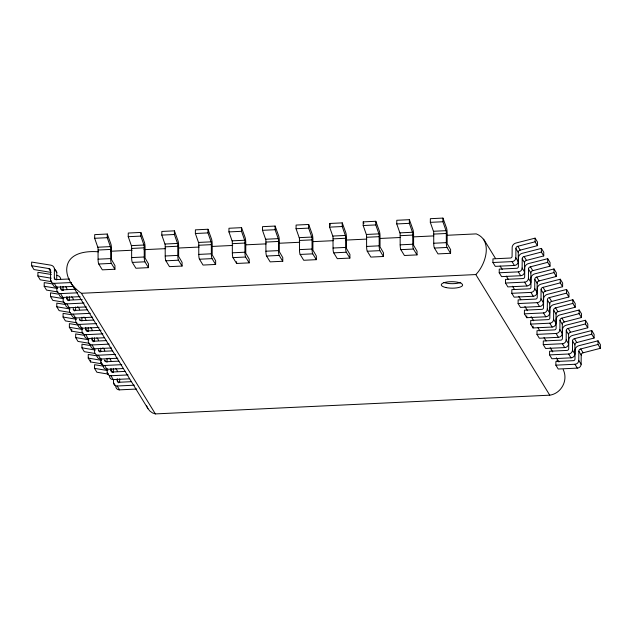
<?xml version="1.0" encoding="UTF-8"?>
<svg xmlns="http://www.w3.org/2000/svg" width="632" height="632" viewBox="0 0 632 632"><rect width="100%" height="100%" fill="white"/><g stroke="black" fill="none" stroke-linecap="round" stroke-linejoin="round"><path stroke-width="0.95" d="M51.121 272.416L33.962 269.564L31.6 265.717L31.639 262.059L50.686 265.132A4.851 4.543 -31.5 0 1 54.423 268.695L56.785 272.55L56.706 279.873M51.698 281.73L40.251 279.834L37.888 275.979L37.928 272.321L51.263 274.47M57.986 291.992L46.547 290.096L44.185 286.249L44.224 282.591L52.796 283.973M51.476 281.406L50.536 279.865L50.631 270.709A2.188 2.046 -31.5 0 0 48.767 268.56L31.6 265.717M64.282 302.262L52.835 300.366L50.473 296.511L50.513 292.853L59.084 294.236M55.268 279.399L54.328 277.859L54.423 268.695M56.864 286.47L56.825 290.127A3.839 3.595 -31.5 0 0 60.561 293.611L62.924 297.459L80.106 296.645M70.571 312.524L59.131 310.628L56.769 306.781L56.809 303.123L65.38 304.505M62.039 290.436L60.617 288.121L60.64 286.288M63.003 290.143L63.034 286.478M63.145 297.648L63.121 300.398A3.839 3.595 -31.5 0 0 66.858 303.881L69.212 307.729L86.394 306.915M76.867 322.794L65.42 320.898L63.058 317.043L63.097 313.385L71.669 314.768M68.327 300.698L66.913 298.391L66.929 296.558M69.291 300.405L69.33 296.74M69.441 307.918L69.409 310.66A3.839 3.595 -31.5 0 0 73.146 314.144L75.508 317.991L92.691 317.177M83.155 333.056L71.716 331.16L69.354 327.313L69.394 323.647L77.965 325.03M71.716 331.16L71.732 329.327M75.587 310.668L75.619 307.01M89.452 343.326L78.005 341.43L75.642 337.575L75.682 333.917L84.254 335.3M75.737 317.264L75.698 320.93A3.839 3.595 -31.5 0 0 79.442 324.406L81.797 328.261L98.979 327.439M81.876 320.938L81.915 317.272M82.034 327.534L81.994 331.192A3.839 3.595 -31.5 0 0 85.731 334.676L88.093 338.523L104.32 337.757M94.784 353.43L84.301 351.692L81.939 347.845L81.978 344.179L90.55 345.562M87.208 331.492L85.786 329.185L85.81 327.352M88.164 331.2L88.204 327.542M88.314 338.713L88.282 341.462A3.839 3.595 -31.5 0 0 92.027 344.938L94.381 348.793L111.564 347.971M102.029 363.858L90.589 361.954L88.227 358.107L88.267 354.449L96.838 355.832M90.589 361.954L90.605 360.129M93.496 341.762L92.082 339.447L92.098 337.622M94.666 238.288L94.705 234.63L107.298 234.03L110.829 243.849A4.851 0.869 87.3 0 1 111.501 248.755L111.516 259.649L114.961 265.582L114.929 269.24L102.337 269.84L98.758 264.002A3.839 0.687 87.3 0 1 98.086 259.183L98.039 247.91L94.666 238.288L107.258 237.695L110.624 247.31L110.679 258.591A3.839 0.687 87.3 0 0 111.35 263.402L114.929 269.24M94.46 341.47L94.5 337.804M94.61 348.975L94.579 351.724A3.839 3.595 -31.5 0 0 98.316 355.208L100.678 359.055L117.86 358.241M108.325 374.12L96.886 372.224L94.524 368.377L94.563 364.711L103.135 366.094M100.749 351.732L100.788 348.074M102.755 365.075L100.867 361.994L100.907 358.328M107.258 237.695L107.298 234.03M107.045 362.002L107.085 358.336M108.578 374.571L107.164 372.256L107.203 368.59M112.378 372.556L110.956 370.249L110.979 368.417M113.333 372.264L113.373 368.606M115.34 385.607L113.452 382.526L113.484 379.777M118.666 382.826L117.252 380.511L117.268 378.679M119.63 382.534L119.669 378.868M128.233 236.692L128.272 233.034L140.857 232.442L144.396 242.254A4.851 0.869 87.3 0 1 145.068 247.159L145.076 258.053L148.528 263.986L148.488 267.644L135.904 268.245L132.325 262.406A3.839 0.687 87.3 0 1 131.654 257.587L131.606 246.314L128.233 236.692L140.817 236.099L144.191 245.714L144.246 256.995A3.839 0.687 87.3 0 0 144.91 261.806L148.488 267.644M140.817 236.099L140.857 232.442M161.8 235.104L161.839 231.438L174.424 230.846L177.963 240.658A4.851 0.869 87.3 0 1 178.627 245.564L178.643 256.466L182.095 262.391L182.055 266.048L169.471 266.649L165.892 260.811A3.839 0.687 87.3 0 1 165.221 256L165.173 244.718L161.8 235.104L174.385 234.504L177.758 244.126L177.805 255.399A3.839 0.687 87.3 0 0 178.477 260.21L182.055 266.048M174.385 234.504L174.424 230.846M195.367 233.508L195.406 229.851L207.991 229.25L211.53 239.07A4.851 0.869 87.3 0 1 212.194 243.968L212.21 254.87L215.662 260.795L215.623 264.46L203.038 265.053L199.459 259.215A3.839 0.687 87.3 0 1 198.788 254.404L198.74 243.123L195.367 233.508L207.952 232.908L211.325 242.53L211.372 253.803A3.839 0.687 87.3 0 0 212.044 258.622L215.623 264.46M207.952 232.908L207.991 229.25M228.934 231.912L228.966 228.255L241.558 227.654L245.09 237.474A4.851 0.869 87.3 0 1 245.761 242.372L245.777 253.274L249.221 259.207L249.19 262.865L236.597 263.465L233.018 257.619A3.839 0.687 87.3 0 1 232.355 252.808L232.3 241.535L228.934 231.912L241.519 231.312L244.892 240.934L244.94 252.208A3.839 0.687 87.3 0 0 245.611 257.027L249.19 262.865M236.597 263.465L236.621 261.632M241.519 231.312L241.558 227.654M262.493 230.317L262.533 226.659L275.118 226.058L278.657 235.878A4.851 0.869 87.3 0 1 279.328 240.784L279.336 251.678L282.788 257.611L282.749 261.269L270.164 261.869L266.586 256.031A3.839 0.687 87.3 0 1 265.914 251.212L265.867 239.939L262.493 230.317L275.086 229.724L278.451 239.338L278.507 250.62A3.839 0.687 87.3 0 0 279.17 255.431L282.749 261.269M275.086 229.724L275.118 226.058M296.06 228.721L296.1 225.063L308.685 224.471L312.224 234.282A4.851 0.869 87.3 0 1 312.895 239.188L312.903 250.082L316.356 256.015L316.316 259.673L303.731 260.273L300.153 254.435A3.839 0.687 87.3 0 1 299.481 249.616L299.434 238.343L296.06 228.721L308.645 228.128L312.018 237.743L312.066 249.024A3.839 0.687 87.3 0 0 312.737 253.835L316.316 259.673M308.645 228.128L308.685 224.471M329.627 227.133L329.667 223.467L342.252 222.875L345.791 232.687A4.851 0.869 87.3 0 1 346.455 237.593L346.47 248.495L349.923 254.42L349.883 258.077L337.298 258.678L333.72 252.84A3.839 0.687 87.3 0 1 333.048 248.028L333.001 236.747L329.627 227.133L342.212 226.532L345.586 236.155L345.633 247.428A3.839 0.687 87.3 0 0 346.304 252.239L349.883 258.077M342.212 226.532L342.252 222.875M363.195 225.537L363.226 221.879L375.819 221.279L379.35 231.099A4.851 0.869 87.3 0 1 380.022 235.997L380.037 246.899L383.49 252.824L383.45 256.489L370.858 257.082L367.279 251.244A3.839 0.687 87.3 0 1 366.615 246.433L366.56 235.151L363.195 225.537L375.779 224.937L379.153 234.559L379.2 245.832A3.839 0.687 87.3 0 0 379.872 250.651L383.45 256.489M375.779 224.937L375.819 221.279M396.754 223.941L396.793 220.284L409.386 219.683L412.917 229.503A4.851 0.869 87.3 0 1 413.589 234.401L413.604 245.303L417.049 251.236L417.009 254.893L404.425 255.494L400.846 249.648A3.839 0.687 87.3 0 1 400.175 244.837L400.127 233.564L396.754 223.941L409.346 223.341L412.712 232.963L412.767 244.236A3.839 0.687 87.3 0 0 413.431 249.055L417.009 254.893M409.346 223.341L409.386 219.683M430.321 222.345L430.36 218.688L442.945 218.087L446.484 227.907A4.851 0.869 87.3 0 1 447.156 232.813L447.164 243.707L450.616 249.64L450.577 253.298L437.992 253.898L434.413 248.06A3.839 0.687 87.3 0 1 433.742 243.241L433.694 231.968L430.321 222.345L442.906 221.753L446.279 231.367L446.326 242.648A3.839 0.687 87.3 0 0 446.998 247.46L450.577 253.298M442.906 221.753L442.945 218.087M492.928 262.509L492.968 258.851L510.166 258.038A1.698 1.588 -31.5 0 0 512.078 256.118L512.173 246.954A4.851 4.543 -31.5 0 1 515.989 243.028L535.114 238.145L537.476 241.993L537.437 245.65L520.199 250.138A2.188 2.046 -31.5 0 0 518.287 252.452L518.193 261.616A3.839 3.595 -31.5 0 1 514.377 265.456L495.291 266.364L492.928 262.509L512.015 261.608A3.839 3.595 -31.5 0 0 515.831 257.769L515.925 248.605A2.188 2.046 -31.5 0 1 517.837 246.282L535.083 241.803L537.437 245.65M499.217 272.779L499.256 269.121L516.462 268.3A1.698 1.588 -31.5 0 0 518.366 266.38L518.461 257.224A4.851 4.543 -31.5 0 1 522.277 253.298L541.411 248.408L543.773 252.255L543.733 255.921L526.488 260.4A2.188 2.046 -31.5 0 0 524.576 262.722L524.481 271.878A3.839 3.595 -31.5 0 1 520.665 275.718L501.579 276.626L499.217 272.779L518.311 271.871A3.839 3.595 -31.5 0 0 522.127 268.031L522.222 258.875A2.188 2.046 -31.5 0 1 524.133 256.553L541.371 252.065L543.733 255.921M505.513 283.041L505.553 279.383L522.751 278.57A1.698 1.588 -31.5 0 0 524.663 276.65L524.758 267.486A4.851 4.543 -31.5 0 1 528.573 263.56L547.699 258.678L550.061 262.525L550.022 266.183L532.784 270.662A2.188 2.046 -31.5 0 0 530.872 272.985L530.777 282.149A3.839 3.595 -31.5 0 1 526.962 285.988L507.867 286.896L505.513 283.041L524.6 282.133A3.839 3.595 -31.5 0 0 528.415 278.301L528.51 269.137A2.188 2.046 -31.5 0 1 530.422 266.815L547.668 262.335L550.022 266.183M511.802 293.311L511.841 289.646L529.047 288.832A1.698 1.588 -31.5 0 0 530.951 286.912L531.046 277.756A4.851 4.543 -31.5 0 1 534.862 273.83L553.995 268.94L556.358 272.787L556.318 276.453L539.072 280.932A2.188 2.046 -31.5 0 0 537.161 283.255L537.066 292.411A3.839 3.595 -31.5 0 1 533.25 296.25L514.164 297.159L511.802 293.311L530.896 292.403A3.839 3.595 -31.5 0 0 534.712 288.563L534.806 279.407A2.188 2.046 -31.5 0 1 536.718 277.085L553.956 272.597L556.318 276.453M518.098 303.573L518.137 299.916L535.336 299.094A1.698 1.588 -31.5 0 0 537.247 297.174L537.342 288.018A4.851 4.543 -31.5 0 1 541.158 284.092L560.284 279.21L562.646 283.057L562.606 286.715L545.369 291.194A2.188 2.046 -31.5 0 0 543.457 293.517L543.362 302.681A3.839 3.595 -31.5 0 1 539.546 306.52L520.452 307.428L518.098 303.573L537.184 302.665A3.839 3.595 -31.5 0 0 541 298.825L541.095 289.669A2.188 2.046 -31.5 0 1 543.007 287.347L560.252 282.867L562.606 286.715M524.386 313.843L524.426 310.178L541.632 309.364A1.698 1.588 -31.5 0 0 543.536 307.444L543.631 298.288A4.851 4.543 -31.5 0 1 547.446 294.354L566.58 289.472L568.942 293.319L568.903 296.985L551.657 301.464A2.188 2.046 -31.5 0 0 549.745 303.787L549.65 312.943A3.839 3.595 -31.5 0 1 545.835 316.782L526.748 317.691L524.386 313.843L543.481 312.935A3.839 3.595 -31.5 0 0 547.296 309.095L547.391 299.931A2.188 2.046 -31.5 0 1 549.303 297.617L566.541 293.13L568.903 296.985M526.748 317.691L526.764 315.858M530.683 324.105L530.722 320.448L547.92 319.626A1.698 1.588 -31.5 0 0 549.832 317.706L549.927 308.55A4.851 4.543 -31.5 0 1 553.743 304.624L572.869 299.734L575.231 303.589L575.191 307.247L557.953 311.726A2.188 2.046 -31.5 0 0 556.042 314.049L555.947 323.213A3.839 3.595 -31.5 0 1 552.131 327.052L533.037 327.953L530.683 324.105L549.769 323.197A3.839 3.595 -31.5 0 0 553.585 319.358L553.679 310.201A2.188 2.046 -31.5 0 1 555.591 307.879L572.837 303.4L575.191 307.247M533.037 327.953L533.06 326.128M535.083 241.803L535.114 238.145M536.971 334.375L537.01 330.71L554.217 329.896A1.698 1.588 -31.5 0 0 556.121 327.976L556.215 318.812A4.851 4.543 -31.5 0 1 560.031 314.886L579.165 310.004L581.527 313.851L581.487 317.517L564.242 321.996A2.188 2.046 -31.5 0 0 562.33 324.319L562.235 333.475A3.839 3.595 -31.5 0 1 558.419 337.314L539.333 338.223L536.971 334.375L556.065 333.467A3.839 3.595 -31.5 0 0 559.881 329.627L559.976 320.464A2.188 2.046 -31.5 0 1 561.888 318.141L579.125 313.662L581.487 317.517M541.371 252.065L541.411 248.408M543.267 344.637L543.307 340.98L560.505 340.158A1.698 1.588 -31.5 0 0 562.409 338.238L562.512 329.082A4.851 4.543 -31.5 0 1 566.327 325.156L585.453 320.266L587.815 324.121L587.776 327.779L570.538 332.258A2.188 2.046 -31.5 0 0 568.626 334.581L568.531 343.745A3.839 3.595 -31.5 0 1 564.716 347.584L545.621 348.485L543.267 344.637L562.354 343.729A3.839 3.595 -31.5 0 0 566.169 339.89L566.264 330.733A2.188 2.046 -31.5 0 1 568.176 328.411L585.414 323.932L587.776 327.779M547.668 262.335L547.699 258.678M549.556 354.908L549.595 351.242L566.801 350.428A1.698 1.588 -31.5 0 0 568.705 348.508L568.8 339.345A4.851 4.543 -31.5 0 1 572.616 335.418L591.75 330.536L594.112 334.383L594.072 338.041L576.826 342.528A2.188 2.046 -31.5 0 0 574.915 344.851L574.82 354.007A3.839 3.595 -31.5 0 1 571.004 357.846L551.918 358.755L549.556 354.908L568.65 353.999A3.839 3.595 -31.5 0 0 572.466 350.16L572.56 340.996A2.188 2.046 -31.5 0 1 574.472 338.673L591.71 334.194L594.072 338.041M553.956 272.597L553.995 268.94M555.852 365.17L555.891 361.512L573.09 360.69A1.698 1.588 -31.5 0 0 574.994 358.771L575.096 349.615A4.851 4.543 -31.5 0 1 578.912 345.688L598.038 340.798L600.4 344.653L600.361 348.311L583.123 352.79A2.188 2.046 -31.5 0 0 581.211 355.113L581.116 364.277A3.839 3.595 -31.5 0 1 577.3 368.116L558.206 369.017L555.852 365.17L574.938 364.261A3.839 3.595 -31.5 0 0 578.754 360.422L578.849 351.266A2.188 2.046 -31.5 0 1 580.761 348.943L597.998 344.464L600.361 348.311M560.252 282.867L560.284 279.21M566.541 293.13L566.58 289.472M572.837 303.4L572.869 299.734M579.125 313.662L579.165 310.004M585.414 323.932L585.453 320.266M591.71 334.194L591.75 330.536M597.998 344.464L598.038 340.798M98.616 251.828C85.652 250.683 67.016 253.037 66.692 269.706C66.85 279.557 73.533 288.01 81.425 293.288L475.817 274.557C485.747 264.658 493.126 240.429 476.244 233.887L446.666 235.294M70.594 282.433L147.975 408.683L149.989 411.14L152.478 412.901L155.361 413.913L549.753 395.182C561.437 393.507 568.429 380.132 563.183 369.578M97.857 247.215L110.442 246.614M131.424 245.619L144.009 245.026M164.984 244.031L177.576 243.431M198.551 242.435L211.135 241.835M232.118 240.839L244.703 240.239M265.685 239.244L278.27 238.643M299.244 237.648L311.837 237.055M332.811 236.052L345.396 235.46M366.378 234.464L378.963 233.864M399.945 232.868L412.53 232.268M433.513 231.273L446.097 230.672M98.189 250.027L110.774 249.427M131.748 248.431L144.341 247.831M165.315 246.835L177.9 246.235M198.883 245.24L211.467 244.647M232.45 243.652L245.034 243.051M266.009 242.056L278.601 241.456M299.576 240.46L312.168 239.86M333.143 238.864L345.728 238.264M366.71 237.269L379.295 236.676M400.277 235.681L412.862 235.08M433.836 234.085L446.429 233.485M110.45 251.26L132.135 250.233M143.97 249.672L165.663 248.637M178.477 248.028L199.183 247.049M212.004 246.441L232.71 245.453M245.524 244.845L266.23 243.865M279.052 243.257L299.758 242.269M312.571 241.661L333.277 240.681M346.099 240.073L366.805 239.086M379.619 238.477L400.325 237.498M413.146 236.889L433.852 235.902M98.086 259.183L110.679 258.591M131.654 257.587L144.246 256.995M165.221 256L177.805 255.399M198.788 254.404L211.372 253.803M232.355 252.808L244.94 252.208M265.914 251.212L278.507 250.62M299.481 249.616L312.066 249.024M333.048 248.028L345.633 247.428M366.615 246.433L379.2 245.832M400.175 244.837L412.767 244.236M433.742 243.241L446.326 242.648M98.758 264.002L111.35 263.402M132.325 262.406L144.91 261.806M165.892 260.811L178.477 260.21M199.459 259.215L212.044 258.622M233.018 257.619L245.611 257.027M266.586 256.031L279.17 255.431M300.153 254.435L312.737 253.835M333.72 252.84L346.304 252.239M367.279 251.244L379.872 250.651M400.846 249.648L413.431 249.055M434.413 248.06L446.998 247.46M69.575 278.965L56.201 279.597A1.698 1.588 -31.5 0 1 54.328 277.859M50.536 279.865A3.839 3.595 -31.5 0 0 54.273 283.349L71.456 282.528M52.922 284.195A3.839 3.595 -31.5 0 0 56.627 287.197L73.81 286.383M75.872 289.227L62.489 289.859A1.698 1.588 -31.5 0 1 60.617 288.121M60.561 293.611L77.744 292.798M82.16 299.489L68.777 300.129A1.698 1.588 -31.5 0 1 66.913 298.391M66.858 303.881L84.032 303.06M87.5 309.806L75.074 310.391A1.698 1.588 -31.5 0 1 73.201 308.653L74.623 310.96M73.146 314.144L90.329 313.33M93.789 320.068L81.362 320.661A1.698 1.588 -31.5 0 1 79.498 318.923L80.438 320.456M79.442 324.406L96.617 323.592M101.041 330.291L87.658 330.923A1.698 1.588 -31.5 0 1 85.786 329.185M85.731 334.676L102.913 333.862M106.374 340.601L93.947 341.193A1.698 1.588 -31.5 0 1 92.082 339.447M92.027 344.938L109.202 344.124M112.67 350.871L100.243 351.455A1.698 1.588 -31.5 0 1 98.371 349.717L99.793 352.024M98.316 355.208L115.498 354.394M118.958 361.133L106.531 361.725A1.698 1.588 -31.5 0 1 104.667 359.979L105.607 361.52M100.867 361.994A3.839 3.595 -31.5 0 0 104.612 365.47L121.786 364.656M103.229 365.841A3.839 3.595 -31.5 0 0 106.966 369.325L123.193 368.551M125.255 371.395L112.828 371.987A1.698 1.588 -31.5 0 1 110.956 370.249M107.164 372.256A3.839 3.595 -31.5 0 0 110.9 375.74L128.083 374.926M109.526 376.111A3.839 3.595 -31.5 0 0 113.262 379.587L129.489 378.821M131.543 381.665L119.116 382.257A1.698 1.588 -31.5 0 1 117.252 380.511M113.452 382.526A3.839 3.595 -31.5 0 0 117.197 386.002L134.371 385.188M115.814 386.373A3.839 3.595 -31.5 0 0 119.551 389.857L136.733 389.036M37.888 275.979L51.239 278.198M44.185 286.249L57.536 288.461M50.473 296.511L63.824 298.731M56.769 306.781L70.12 308.993M63.058 317.043L76.409 319.263M69.354 327.313L82.705 329.525M75.642 337.575L88.994 339.795M81.939 347.845L95.29 350.057M88.227 358.107L101.578 360.319M94.524 368.377L107.875 370.589M556.839 360.145L558.056 361.362M517.837 246.282L520.199 250.138M524.133 256.553L526.488 260.4M530.422 266.815L532.784 270.662M536.718 277.085L539.072 280.932M543.007 287.347L545.369 291.194M549.303 297.617L551.657 301.464M555.591 307.879L557.953 311.726M561.888 318.141L564.242 321.996M568.176 328.411L570.538 332.258M574.472 338.673L576.826 342.528M580.761 348.943L583.123 352.79M515.925 248.605L518.287 252.452M522.222 258.875L524.576 262.722M528.51 269.137L530.872 272.985M534.806 279.407L537.161 283.255M541.095 289.669L543.457 293.517M547.391 299.931L549.745 303.787M553.679 310.201L556.042 314.049M559.976 320.464L562.33 324.319M566.264 330.733L568.626 334.581M572.56 340.996L574.915 344.851M578.849 351.266L581.211 355.113M515.831 257.769L518.193 261.616M522.127 268.031L524.481 271.878M528.415 278.301L530.777 282.149M534.712 288.563L537.066 292.411M541 298.825L543.362 302.681M547.296 309.095L549.65 312.943M553.585 319.358L555.947 323.213M559.881 329.627L562.235 333.475M566.169 339.89L568.531 343.745M572.466 350.16L574.82 354.007M578.754 360.422L581.116 364.277M512.015 261.608L514.377 265.456M518.311 271.871L520.665 275.718M524.6 282.133L526.962 285.988M530.896 292.403L533.25 296.25M537.184 302.665L539.546 306.52M543.481 312.935L545.835 316.782M549.769 323.197L552.131 327.052M556.065 333.467L558.419 337.314M562.354 343.729L564.716 347.584M568.65 353.999L571.004 357.846M574.938 364.261L577.3 368.116M483.63 239.117L495.496 258.472M500.141 266.048L502.203 269.414M506.335 276.152L508.397 279.518M512.52 286.249L514.582 289.614M518.714 296.345L520.776 299.718M524.9 306.449L527.483 310.66M531.093 316.545L533.677 320.756M537.8 327.487L539.862 330.86M543.994 337.591L546.056 340.956M550.18 347.687L552.763 351.898M556.373 357.791L558.949 362.002M475.817 274.557L549.753 395.182M81.425 293.288L155.361 413.913M48.767 268.56L50.655 271.642M54.273 283.349L56.627 287.197M104.612 365.47L106.966 369.325M110.9 375.74L113.262 379.587M117.197 386.002L119.551 389.857M64.535 302.704L65.475 304.245M89.704 343.769L90.645 345.309A3.839 3.595 -31.5 0 0 90.676 345.783M146.505 405.61L147.975 408.683M363.226 221.879L363.874 223.665M329.667 223.467L330.307 225.253M88.093 338.523A3.839 3.595 -31.5 0 1 84.475 335.987M84.38 335.521A3.839 3.595 -31.5 0 1 84.356 335.047M83.898 317.082A4.851 4.543 -31.5 0 1 85.889 320.029M65.396 286.549A4.851 4.543 -31.5 0 1 67.008 289.227M100.678 359.055A3.839 3.595 -31.5 0 1 96.941 355.579M102.771 347.884A4.851 4.543 -31.5 0 1 104.762 350.823M96.862 337.875A4.851 4.543 -31.5 0 1 98.466 340.561M100.109 351.029A2.188 2.046 -31.5 0 1 100.788 351.803M69.212 307.729A3.839 3.595 -31.5 0 1 65.507 304.727M62.924 297.459A3.839 3.595 -31.5 0 1 59.305 294.923M56.983 275.394A4.851 4.543 -31.5 0 1 60.719 278.965M75.508 317.991A3.839 3.595 -31.5 0 1 71.795 314.989M71.693 296.811A4.851 4.543 -31.5 0 1 73.304 299.497M62.908 289.985A2.188 2.046 -31.5 0 1 63.129 290.451M55.174 269.864A4.851 4.543 -31.5 0 1 56.785 272.55M81.797 328.261A3.839 3.595 -31.5 0 1 78.091 325.251M109.067 358.147A4.851 4.543 -31.5 0 1 111.05 361.085M106.397 361.291A2.188 2.046 -31.5 0 1 106.95 361.844M77.602 306.82A4.851 4.543 -31.5 0 1 79.593 309.759M460.807 282.354A10.673 3.247 0.6 0 1 443.901 282.472M69.196 300.247A2.188 2.046 -31.5 0 1 69.323 300.477M90.566 327.613A4.851 4.543 -31.5 0 1 92.177 330.291M93.812 340.759A2.188 2.046 -31.5 0 1 94.492 341.541M115.735 368.677A4.851 4.543 -31.5 0 1 117.347 371.355M112.899 371.719A2.188 2.046 -31.5 0 1 113.468 372.58M94.381 348.793A3.839 3.595 -31.5 0 1 90.763 346.249M88.204 331.279A2.188 2.046 -31.5 0 1 88.298 331.516M445.931 287.552A10.673 3.247 0.6 0 0 462.6 285.285A10.673 3.247 0.6 0 0 447.345 281.959A10.673 3.247 0.6 0 0 445.931 287.552"/></g></svg>
